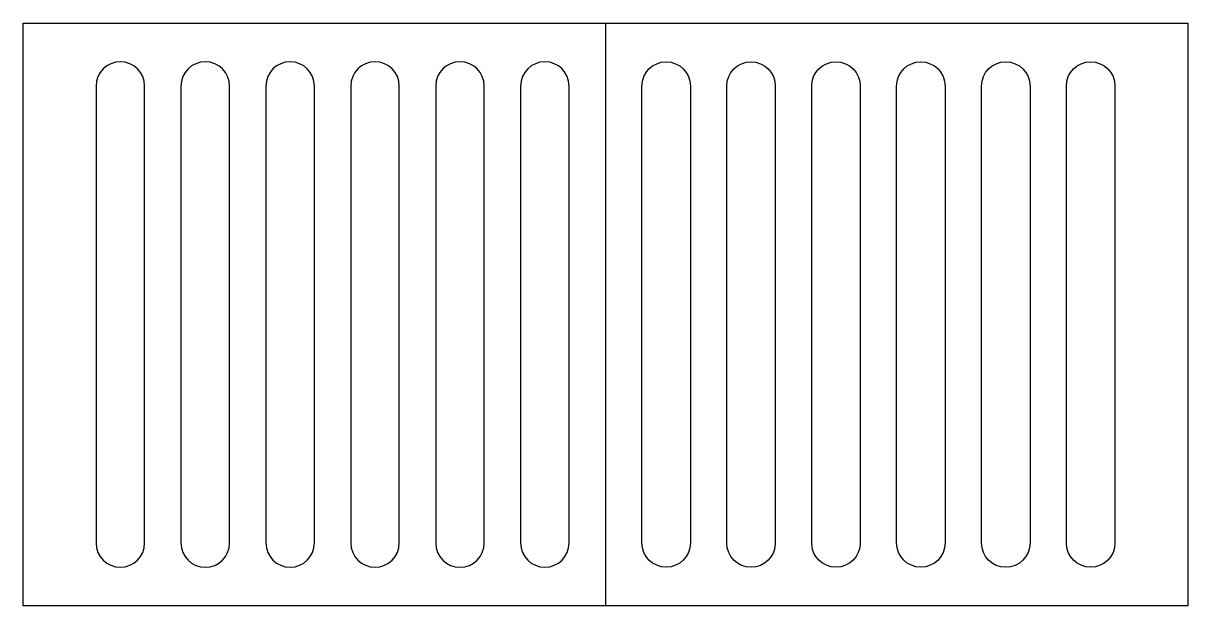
# Model space of a CAD drawing. Header units: millimetres. Extents: x -10151.101 to -10150.301, y -376.096 to -375.696.
import ezdxf

# ---------------------------------------------------------------- set-up
doc = ezdxf.new("R2010")
doc.units = ezdxf.units.MM
doc.layers.add('Tub_esgoto_caixas', color=2, linetype='Continuous')

msp = doc.modelspace()

# ---------------------------------------------------------------- linework, layer by layer
at = {"layer": 'Tub_esgoto_caixas', "color": 3}
msp.add_line((-10150.7011, -375.69567), (-10150.7011, -376.09567), dxfattribs=at)
msp.add_lwpolyline([(-10151.1011, -376.09567), (-10151.1011, -375.69567), (-10150.3011, -375.69567), (-10150.3011, -376.09567)], close=True, dxfattribs=at)
at = {"layer": 'Tub_esgoto_caixas', "color": 1}
for points in [[(-10151.01777, -375.73876, 1), (-10151.0511, -375.73876), (-10151.0511, -376.05259, 1), (-10151.01777, -376.05259)], [(-10150.95943, -375.73876, 1), (-10150.99277, -375.73876), (-10150.99277, -376.05259, 1), (-10150.95943, -376.05259)], [(-10150.9011, -375.73876, 1), (-10150.93443, -375.73876), (-10150.93443, -376.05259, 1), (-10150.9011, -376.05259)], [(-10150.84277, -375.73876, 1), (-10150.8761, -375.73876), (-10150.8761, -376.05259, 1), (-10150.84277, -376.05259)], [(-10150.78443, -375.73876, 1), (-10150.81777, -375.73876), (-10150.81777, -376.05259, 1), (-10150.78443, -376.05259)], [(-10150.7261, -375.73876, 1), (-10150.75943, -375.73876), (-10150.75943, -376.05259, 1), (-10150.7261, -376.05259)], [(-10150.6761, -375.73876, -1), (-10150.64277, -375.73876), (-10150.64277, -376.05259, -1), (-10150.6761, -376.05259)], [(-10150.61777, -375.73876, -1), (-10150.58443, -375.73876), (-10150.58443, -376.05259, -1), (-10150.61777, -376.05259)], [(-10150.55943, -375.73876, -1), (-10150.5261, -375.73876), (-10150.5261, -376.05259, -1), (-10150.55943, -376.05259)], [(-10150.5011, -375.73876, -1), (-10150.46777, -375.73876), (-10150.46777, -376.05259, -1), (-10150.5011, -376.05259)], [(-10150.44277, -375.73876, -1), (-10150.40943, -375.73876), (-10150.40943, -376.05259, -1), (-10150.44277, -376.05259)], [(-10150.38443, -375.73876, -1), (-10150.3511, -375.73876), (-10150.3511, -376.05259, -1), (-10150.38443, -376.05259)]]:
    msp.add_lwpolyline(points, format="xyb", close=True, dxfattribs=at)

doc.saveas('drawing.dxf')
